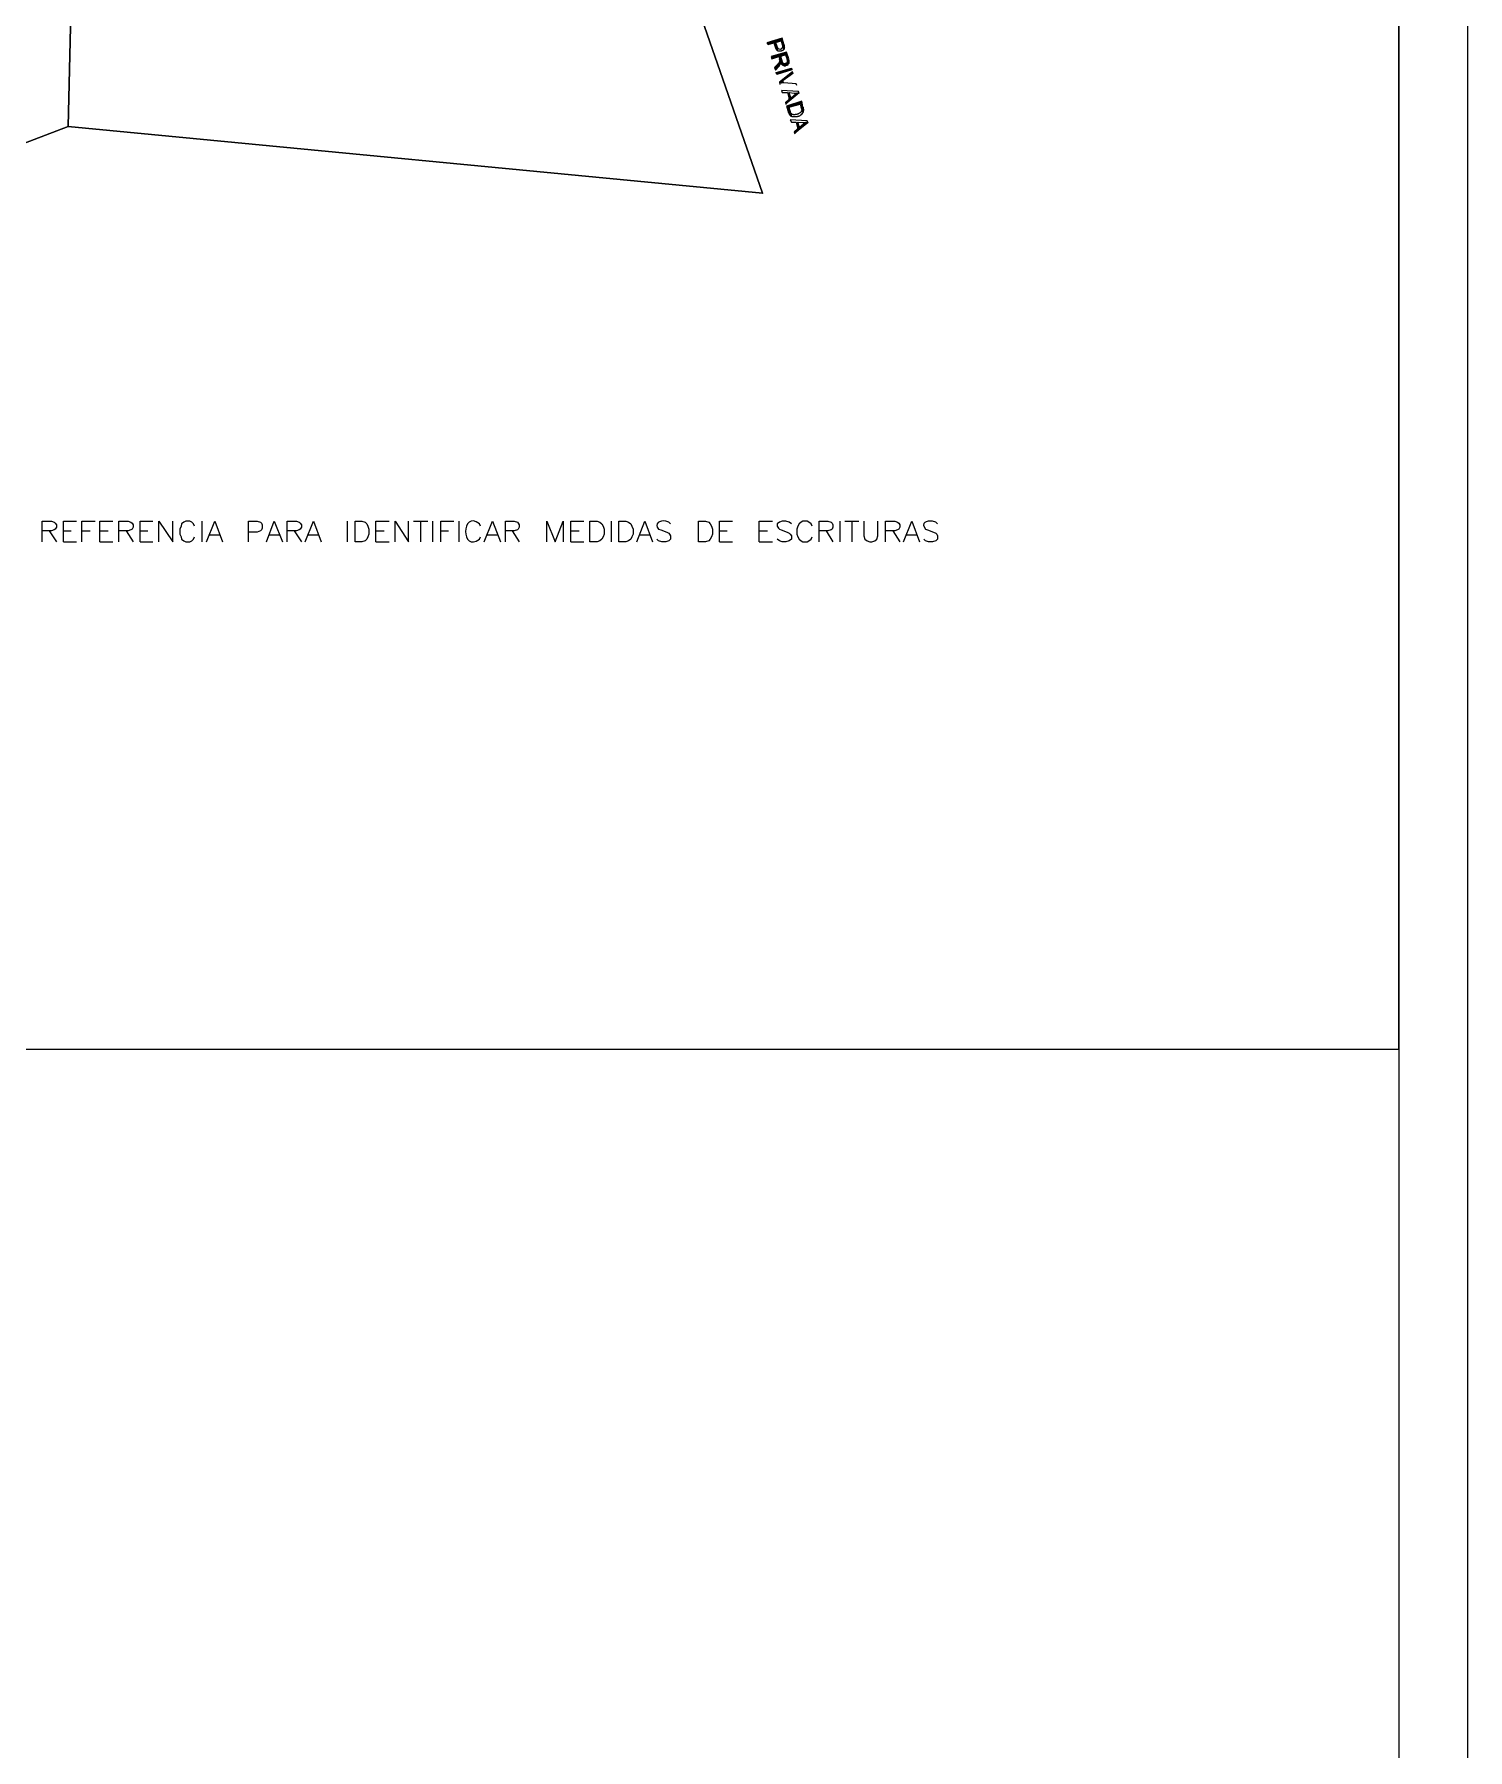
# Model space of a CAD drawing. Header units: millimetres. Extents: x -3 to 3438, y -2371 to 140.
# Drawn here: x 564.12 to 584.92, y 88.9 to 113.78 of the extents above; entities that cross this region are included whole.
import ezdxf

# ---------------------------------------------------------------- set-up
doc = ezdxf.new("R2010")
doc.units = ezdxf.units.MM
doc.layers.add('1- 1', color=1, linetype='Continuous')
doc.layers.add('1- 3', color=3, linetype='Continuous')

msp = doc.modelspace()

# ---------------------------------------------------------------- hatches: boundary and pattern name
at = {"layer": '1- 3'}
for points in [[(574.998, 113.642), (574.974, 113.729), (574.753, 113.658), (574.769, 113.634), (574.855, 113.658), (574.871, 113.602), (574.871, 113.594), (574.879, 113.594), (574.879, 113.579), (574.887, 113.571), (574.887, 113.563), (574.895, 113.563), (574.895, 113.555), (574.903, 113.547), (574.911, 113.547), (574.911, 113.539), (574.879, 113.666), (574.958, 113.689), (574.974, 113.634), (574.998, 113.563), (575.006, 113.571), (575.006, 113.594), (575.013, 113.594), (575.006, 113.602), (575.006, 113.634)], [(575.069, 113.429), (575.037, 113.523), (574.816, 113.46), (574.824, 113.429), (574.927, 113.46), (574.934, 113.421), (574.95, 113.373), (574.958, 113.373), (574.958, 113.357), (574.966, 113.35), (574.974, 113.342), (574.982, 113.342), (574.982, 113.334), (574.99, 113.334), (574.95, 113.468), (575.021, 113.484), (575.069, 113.357), (575.069, 113.365), (575.077, 113.373), (575.077, 113.405), (575.069, 113.413), (575.069, 113.421)], [(575.069, 113.357), (575.045, 113.421), (575.045, 113.373), (575.037, 113.365), (575.029, 113.365), (575.021, 113.357), (574.998, 113.357), (574.99, 113.365), (574.982, 113.373), (574.982, 113.381), (574.974, 113.381), (574.974, 113.397), (574.966, 113.405), (574.95, 113.468), (574.99, 113.334), (574.998, 113.334), (574.998, 113.326), (575.021, 113.326), (575.029, 113.334), (575.045, 113.334), (575.053, 113.342), (575.061, 113.342), (575.061, 113.35)], [(574.95, 113.373), (574.934, 113.421), (574.934, 113.413), (574.942, 113.405), (574.942, 113.397), (574.934, 113.389), (574.934, 113.381), (574.927, 113.373), (574.927, 113.365), (574.919, 113.365), (574.919, 113.357), (574.911, 113.357), (574.911, 113.35), (574.903, 113.342), (574.863, 113.302), (574.879, 113.263), (574.927, 113.318), (574.934, 113.326), (574.934, 113.334), (574.942, 113.342), (574.942, 113.35), (574.95, 113.35), (574.95, 113.365)], [(574.887, 113.231), (575.108, 113.294), (575.116, 113.271), (574.895, 113.199)], [(575.132, 113.207), (575.124, 113.239), (574.934, 113.089), (574.958, 113.081), (574.966, 113.081), (574.974, 113.089), (574.982, 113.097), (574.99, 113.097), (574.99, 113.105)], [(575.219, 112.923), (575.195, 112.931), (575.187, 112.931), (575.187, 112.923), (575.171, 112.923), (575.171, 112.915), (575.164, 112.915), (575.156, 112.907), (575.148, 112.899), (575.1, 112.86), (575.077, 112.939), (575.077, 112.844), (575.021, 112.797), (575.029, 112.765)], [(575.274, 112.733), (575.258, 112.812), (575.037, 112.741), (575.061, 112.662), (575.061, 112.654), (575.069, 112.647), (575.069, 112.631), (575.077, 112.631), (575.077, 112.623), (575.085, 112.615), (575.092, 112.607), (575.1, 112.599), (575.108, 112.599), (575.069, 112.726), (575.235, 112.773), (575.274, 112.654), (575.282, 112.654), (575.282, 112.678), (575.29, 112.678), (575.29, 112.694), (575.282, 112.702), (575.282, 112.726)], [(575.353, 112.496), (575.321, 112.504), (575.314, 112.504), (575.306, 112.496), (575.298, 112.489), (575.29, 112.489), (575.29, 112.481), (575.282, 112.481), (575.227, 112.433), (575.203, 112.512), (575.203, 112.417), (575.148, 112.37), (575.156, 112.338)]]:
    msp.add_hatch(color=256, dxfattribs=at).paths.add_polyline_path(points)

# ---------------------------------------------------------------- linework, layer by layer
at = {"layer": '1- 1', "lineweight": 25}
msp.add_lwpolyline([(294.776, 139.89), (294.776, -75.213), (584.919, -75.213), (584.919, 139.89), (294.776, 139.89)], dxfattribs=at)
at = {"layer": '1- 3', "lineweight": 25}
for points in [[(541.396, 99.06), (541.396, 134.858), (583.915, 134.858), (583.915, 99.06), (541.396, 99.06)], [(572.889, 116.651), (574.69, 111.477), (564.618, 112.449), (558.402, 110.071)], [(564.239, 106.422), (564.239, 106.722), (564.374, 106.722), (564.413, 106.707), (564.429, 106.691), (564.445, 106.667), (564.445, 106.635), (564.429, 106.604), (564.413, 106.596), (564.374, 106.58), (564.239, 106.58)], [(564.342, 106.58), (564.445, 106.422)], [(564.547, 106.422), (564.547, 106.722), (564.737, 106.722)], [(564.547, 106.58), (564.658, 106.58)], [(564.816, 106.422), (564.816, 106.722), (565.006, 106.722)], [(564.816, 106.58), (564.934, 106.58)], [(565.077, 106.422), (565.077, 106.722), (565.266, 106.722)], [(565.077, 106.58), (565.195, 106.58)], [(565.353, 106.422), (565.353, 106.722), (565.487, 106.722), (565.527, 106.707), (565.543, 106.691), (565.558, 106.667), (565.558, 106.635), (565.543, 106.604), (565.527, 106.596), (565.487, 106.58), (565.353, 106.58)], [(565.456, 106.58), (565.558, 106.422)], [(565.661, 106.422), (565.661, 106.722), (565.843, 106.722)], [(565.661, 106.58), (565.772, 106.58)], [(565.93, 106.422), (565.93, 106.722), (566.135, 106.422), (566.135, 106.722)], [(566.451, 106.651), (566.435, 106.683), (566.412, 106.707), (566.38, 106.722), (566.325, 106.722), (566.293, 106.707), (566.261, 106.683), (566.254, 106.651), (566.238, 106.604), (566.238, 106.533), (566.254, 106.493), (566.261, 106.462), (566.293, 106.438), (566.325, 106.422), (566.38, 106.422), (566.412, 106.438), (566.435, 106.462), (566.451, 106.493)], [(566.554, 106.722), (566.554, 106.422)], [(566.625, 106.422), (566.743, 106.722), (566.854, 106.422)], [(566.672, 106.525), (566.814, 106.525)], [(567.233, 106.422), (567.233, 106.722), (567.359, 106.722), (567.407, 106.707), (567.423, 106.691), (567.43, 106.667), (567.43, 106.62), (567.423, 106.596), (567.407, 106.58), (567.359, 106.564), (567.233, 106.564)], [(567.494, 106.422), (567.604, 106.722), (567.723, 106.422)], [(567.533, 106.525), (567.683, 106.525)], [(567.794, 106.422), (567.794, 106.722), (567.928, 106.722), (567.968, 106.707), (567.983, 106.691), (567.999, 106.667), (567.999, 106.635), (567.983, 106.604), (567.968, 106.596), (567.928, 106.58), (567.794, 106.58)], [(567.897, 106.58), (567.999, 106.422)], [(568.055, 106.422), (568.173, 106.722), (568.284, 106.422)], [(568.102, 106.525), (568.244, 106.525)], [(568.663, 106.722), (568.663, 106.422)], [(568.781, 106.422), (568.781, 106.722), (568.876, 106.722), (568.923, 106.707), (568.947, 106.683), (568.963, 106.651), (568.979, 106.604), (568.979, 106.533), (568.963, 106.493), (568.947, 106.462), (568.923, 106.438), (568.876, 106.422), (568.781, 106.422)], [(569.081, 106.422), (569.081, 106.722), (569.271, 106.722)], [(569.081, 106.58), (569.2, 106.58)], [(569.358, 106.422), (569.358, 106.722), (569.555, 106.422), (569.555, 106.722)], [(569.626, 106.722), (569.832, 106.722)], [(569.729, 106.722), (569.729, 106.422)], [(569.903, 106.722), (569.903, 106.422)], [(570.021, 106.422), (570.021, 106.722), (570.211, 106.722)], [(570.021, 106.58), (570.132, 106.58)], [(570.282, 106.722), (570.282, 106.422)], [(570.653, 106.422), (570.772, 106.722), (570.89, 106.422)], [(570.701, 106.525), (570.843, 106.525)], [(570.961, 106.422), (570.961, 106.722), (571.088, 106.722), (571.135, 106.707), (571.143, 106.691), (571.159, 106.667), (571.159, 106.635), (571.143, 106.604), (571.135, 106.596), (571.088, 106.58), (570.961, 106.58)], [(571.056, 106.58), (571.159, 106.422)], [(571.562, 106.422), (571.562, 106.722), (571.68, 106.422), (571.799, 106.722), (571.799, 106.422)], [(571.909, 106.422), (571.909, 106.722), (572.099, 106.722)], [(571.909, 106.58), (572.028, 106.58)], [(572.186, 106.422), (572.186, 106.722), (572.288, 106.722), (572.328, 106.707), (572.359, 106.683), (572.375, 106.651), (572.391, 106.604), (572.391, 106.533), (572.375, 106.493), (572.359, 106.462), (572.328, 106.438), (572.288, 106.422), (572.186, 106.422)], [(572.494, 106.722), (572.494, 106.422)], [(572.604, 106.422), (572.604, 106.722), (572.707, 106.722), (572.746, 106.707), (572.778, 106.683), (572.794, 106.651), (572.81, 106.604), (572.81, 106.533), (572.794, 106.493), (572.778, 106.462), (572.746, 106.438), (572.707, 106.422), (572.604, 106.422)], [(572.865, 106.422), (572.983, 106.722), (573.094, 106.422)], [(572.912, 106.525), (573.055, 106.525)], [(573.758, 106.422), (573.758, 106.722), (573.86, 106.722), (573.908, 106.707), (573.931, 106.683), (573.947, 106.651), (573.963, 106.604), (573.963, 106.533), (573.947, 106.493), (573.931, 106.462), (573.908, 106.438), (573.86, 106.422), (573.758, 106.422)], [(574.066, 106.422), (574.066, 106.722), (574.255, 106.722)], [(574.066, 106.58), (574.176, 106.58)], [(574.642, 106.422), (574.642, 106.722), (574.832, 106.722)], [(574.642, 106.58), (574.761, 106.58)], [(575.108, 106.683), (575.077, 106.707), (575.029, 106.722), (574.974, 106.722), (574.934, 106.707), (574.903, 106.683), (574.903, 106.651), (574.919, 106.62), (574.934, 106.604), (574.958, 106.596), (575.045, 106.564), (575.077, 106.549), (575.092, 106.533), (575.108, 106.509), (575.108, 106.462), (575.077, 106.438), (575.029, 106.422), (574.974, 106.422), (574.934, 106.438), (574.903, 106.462)], [(575.408, 106.651), (575.393, 106.683), (575.361, 106.707), (575.337, 106.722), (575.274, 106.722), (575.25, 106.707), (575.219, 106.683), (575.203, 106.651), (575.187, 106.604), (575.187, 106.533), (575.203, 106.493), (575.219, 106.462), (575.25, 106.438), (575.274, 106.422), (575.337, 106.422), (575.361, 106.438), (575.393, 106.462), (575.408, 106.493)], [(575.511, 106.422), (575.511, 106.722), (575.637, 106.722), (575.685, 106.707), (575.701, 106.691), (575.709, 106.667), (575.709, 106.635), (575.701, 106.604), (575.685, 106.596), (575.637, 106.58), (575.511, 106.58)], [(575.614, 106.58), (575.709, 106.422)], [(575.811, 106.722), (575.811, 106.422)], [(575.882, 106.722), (576.088, 106.722)], [(575.985, 106.722), (575.985, 106.422)], [(576.159, 106.722), (576.159, 106.509), (576.175, 106.462), (576.206, 106.438), (576.246, 106.422), (576.277, 106.422), (576.317, 106.438), (576.348, 106.462), (576.364, 106.509), (576.364, 106.722)], [(576.475, 106.422), (576.475, 106.722), (576.609, 106.722), (576.649, 106.707), (576.664, 106.691), (576.68, 106.667), (576.68, 106.635), (576.664, 106.604), (576.649, 106.596), (576.609, 106.58), (576.475, 106.58)], [(576.577, 106.58), (576.68, 106.422)], [(576.735, 106.422), (576.854, 106.722), (576.964, 106.422)], [(576.783, 106.525), (576.925, 106.525)], [(564.547, 106.422), (564.737, 106.422)], [(565.077, 106.422), (565.266, 106.422)], [(565.661, 106.422), (565.843, 106.422)], [(569.081, 106.422), (569.271, 106.422)], [(571.909, 106.422), (572.099, 106.422)], [(574.066, 106.422), (574.255, 106.422)], [(574.642, 106.422), (574.832, 106.422)]]:
    msp.add_lwpolyline(points, dxfattribs=at)
at = {"layer": '1- 3', "lineweight": 5}
for points in [[(554.761, 121.478), (554.066, 125.048), (553.56, 132.481), (555.203, 132.267), (555.685, 125.158), (556.641, 120.253), (564.769, 117.568), (564.508, 116.967), (564.342, 116.264), (564.705, 116.169), (564.618, 112.449), (558.402, 110.072), (557.983, 109.771), (556.988, 113.247), (555.369, 118.879), (554.761, 121.478)], [(564.618, 112.449), (564.705, 116.169), (564.342, 116.264), (564.508, 116.967), (567.794, 124.661)], [(564.618, 112.449), (564.705, 116.169), (564.342, 116.264), (564.508, 116.967), (564.753, 117.544), (567.794, 124.661), (568.781, 123.01), (570.408, 120.459), (572.225, 117.433), (572.407, 117.102), (572.889, 116.651), (574.69, 111.478), (564.618, 112.449)]]:
    msp.add_lwpolyline(points, dxfattribs=at)
at = {"layer": '1- 3', "lineweight": 0}
for points in [[(574.998, 113.642), (574.974, 113.729), (574.753, 113.658), (574.769, 113.634), (574.855, 113.658), (574.871, 113.602), (574.871, 113.594), (574.879, 113.594), (574.879, 113.579), (574.887, 113.571), (574.887, 113.563), (574.895, 113.563), (574.895, 113.555), (574.903, 113.547), (574.911, 113.547), (574.911, 113.539), (574.879, 113.666), (574.958, 113.689), (574.974, 113.634), (574.998, 113.563), (575.006, 113.571), (575.006, 113.594), (575.013, 113.594), (575.006, 113.602), (575.006, 113.634)], [(575.069, 113.429), (575.037, 113.523), (574.816, 113.46), (574.824, 113.429), (574.927, 113.46), (574.934, 113.421), (574.95, 113.373), (574.958, 113.373), (574.958, 113.357), (574.966, 113.35), (574.974, 113.342), (574.982, 113.342), (574.982, 113.334), (574.99, 113.334), (574.95, 113.468), (575.021, 113.484), (575.069, 113.357), (575.069, 113.365), (575.077, 113.373), (575.077, 113.405), (575.069, 113.413), (575.069, 113.421)], [(575.069, 113.357), (575.045, 113.421), (575.045, 113.373), (575.037, 113.365), (575.029, 113.365), (575.021, 113.357), (574.998, 113.357), (574.99, 113.365), (574.982, 113.373), (574.982, 113.381), (574.974, 113.381), (574.974, 113.397), (574.966, 113.405), (574.95, 113.468), (574.99, 113.334), (574.998, 113.334), (574.998, 113.326), (575.021, 113.326), (575.029, 113.334), (575.045, 113.334), (575.053, 113.342), (575.061, 113.342), (575.061, 113.35)], [(574.95, 113.373), (574.934, 113.421), (574.934, 113.413), (574.942, 113.405), (574.942, 113.397), (574.934, 113.389), (574.934, 113.381), (574.927, 113.373), (574.927, 113.365), (574.919, 113.365), (574.919, 113.357), (574.911, 113.357), (574.911, 113.35), (574.903, 113.342), (574.863, 113.302), (574.879, 113.263), (574.927, 113.318), (574.934, 113.326), (574.934, 113.334), (574.942, 113.342), (574.942, 113.35), (574.95, 113.35), (574.95, 113.365)], [(574.887, 113.231), (575.108, 113.294), (575.116, 113.271), (574.895, 113.199), (574.887, 113.231)], [(575.132, 113.207), (575.124, 113.239), (574.934, 113.089), (574.958, 113.081), (574.966, 113.081), (574.974, 113.089), (574.982, 113.097), (574.99, 113.097), (574.99, 113.105)], [(575.219, 112.923), (575.195, 112.931), (575.187, 112.931), (575.187, 112.923), (575.171, 112.923), (575.171, 112.915), (575.164, 112.915), (575.156, 112.907), (575.148, 112.899), (575.1, 112.86), (575.077, 112.939), (575.077, 112.844), (575.021, 112.797), (575.029, 112.765)], [(575.274, 112.733), (575.258, 112.812), (575.037, 112.741), (575.061, 112.662), (575.061, 112.654), (575.069, 112.647), (575.069, 112.631), (575.077, 112.631), (575.077, 112.623), (575.085, 112.615), (575.092, 112.607), (575.1, 112.599), (575.108, 112.599), (575.069, 112.726), (575.235, 112.773), (575.274, 112.654), (575.282, 112.654), (575.282, 112.678), (575.29, 112.678), (575.29, 112.694), (575.282, 112.702), (575.282, 112.726)], [(575.353, 112.496), (575.321, 112.504), (575.314, 112.504), (575.306, 112.496), (575.298, 112.489), (575.29, 112.489), (575.29, 112.481), (575.282, 112.481), (575.227, 112.433), (575.203, 112.512), (575.203, 112.417), (575.148, 112.37), (575.156, 112.338)]]:
    msp.add_lwpolyline(points, dxfattribs=at)
at = {"layer": '1- 3', "lineweight": 25}
for points, knots in [([(583.923, 38.902), (583.923, 38.902), (583.923, 137.749), (583.923, 137.749), (583.919, 138.052), (583.678, 138.282), (583.378, 138.286), (583.378, 138.286), (541.933, 138.286), (541.933, 138.286)], [0, 0, 0, 0, 1, 1, 1, 2, 2, 2, 3, 3, 3, 3]), ([(563.915, 131.114), (563.915, 131.114), (566.38, 127.007), (566.38, 127.007), (566.38, 127.007), (568.781, 123.01), (568.781, 123.01), (568.781, 123.01), (570.408, 120.459), (570.408, 120.459), (570.408, 120.459), (572.225, 117.433), (572.225, 117.433), (572.225, 117.433), (572.407, 117.102), (572.407, 117.102), (572.407, 117.102), (572.889, 116.651), (572.889, 116.651), (572.889, 116.651), (574.69, 111.478), (574.69, 111.478), (574.69, 111.478), (564.618, 112.449), (564.618, 112.449), (564.618, 112.449), (558.402, 110.071), (558.402, 110.071), (558.402, 110.071), (557.818, 109.653), (557.818, 109.653), (557.818, 109.653), (556.569, 109.124), (556.569, 109.124), (556.569, 109.124), (554.366, 108.026), (554.366, 108.026), (554.366, 108.026), (554.855, 107.812), (554.855, 107.812), (554.855, 107.812), (554.879, 107.797), (554.879, 107.797), (554.879, 107.797), (555.163, 107.489), (555.163, 107.489), (555.163, 107.489), (555.314, 107.267), (555.314, 107.267), (555.314, 107.267), (555.377, 107.149), (555.377, 107.149), (555.377, 107.149), (557.241, 102.757), (557.241, 102.757), (557.241, 102.757), (556.901, 102.71), (556.901, 102.71), (556.901, 102.71), (556.799, 102.639), (556.799, 102.639), (556.799, 102.639), (556.569, 102.575), (556.569, 102.575), (556.569, 102.575), (556.372, 102.797), (556.372, 102.797), (556.372, 102.797), (555.874, 103.436), (555.874, 103.436), (555.874, 103.436), (553.457, 106.525), (553.457, 106.525), (553.457, 106.525), (552.636, 107.449), (552.636, 107.449), (551.666, 108.617), (550.589, 109.697), (549.65, 110.893), (549.65, 110.893), (548.884, 111.944), (548.884, 111.944), (548.884, 111.944), (548.457, 112.702), (548.457, 112.702), (548.457, 112.702), (548.299, 112.978), (548.299, 112.978), (548.299, 112.978), (547.707, 114.147), (547.707, 114.147), (547.707, 114.147), (547.699, 114.155), (547.699, 114.155), (547.699, 114.155), (549.421, 114.748), (549.421, 114.748), (549.421, 114.748), (549.2, 115.427), (549.2, 115.427), (549.2, 115.427), (549.026, 115.948), (549.026, 115.948), (549.026, 115.948), (553.299, 117.41), (553.299, 117.41), (553.299, 117.41), (551.941, 121.438), (551.941, 121.438), (551.941, 121.438), (554.761, 121.478), (554.761, 121.478), (554.761, 121.478), (554.066, 125.048), (554.066, 125.048), (554.066, 125.048), (553.56, 132.481), (553.56, 132.481), (553.56, 132.481), (559.255, 131.73), (559.255, 131.73), (559.255, 131.73), (563.915, 131.114), (563.915, 131.114)], [0, 0, 0, 0, 1, 1, 1, 2, 2, 2, 3, 3, 3, 4, 4, 4, 5, 5, 5, 6, 6, 6, 7, 7, 7, 8, 8, 8, 9, 9, 9, 10, 10, 10, 11, 11, 11, 12, 12, 12, 13, 13, 13, 14, 14, 14, 15, 15, 15, 16, 16, 16, 17, 17, 17, 18, 18, 18, 19, 19, 19, 20, 20, 20, 21, 21, 21, 22, 22, 22, 23, 23, 23, 24, 24, 24, 25, 25, 25, 26, 26, 26, 27, 27, 27, 28, 28, 28, 29, 29, 29, 30, 30, 30, 31, 31, 31, 32, 32, 32, 33, 33, 33, 34, 34, 34, 35, 35, 35, 36, 36, 36, 37, 37, 37, 38, 38, 38, 39, 39, 39, 40, 40, 40, 41, 41, 41, 41]), ([(570.598, 106.651), (570.598, 106.651), (570.582, 106.683), (570.582, 106.683), (570.316, 106.892), (570.315, 106.253), (570.582, 106.462), (570.582, 106.462), (570.598, 106.493), (570.598, 106.493)], [0, 0, 0, 0, 1, 1, 1, 2, 2, 2, 3, 3, 3, 3]), ([(573.355, 106.683), (573.355, 106.683), (573.331, 106.707), (573.331, 106.707), (573.331, 106.707), (573.284, 106.722), (573.284, 106.722), (573.2, 106.737), (573.106, 106.689), (573.181, 106.604), (573.181, 106.604), (573.212, 106.596), (573.212, 106.596), (573.212, 106.596), (573.299, 106.564), (573.299, 106.564), (573.299, 106.564), (573.331, 106.549), (573.331, 106.549), (573.331, 106.549), (573.339, 106.533), (573.339, 106.533), (573.339, 106.533), (573.355, 106.509), (573.355, 106.509), (573.355, 106.509), (573.355, 106.462), (573.355, 106.462), (573.355, 106.462), (573.331, 106.438), (573.331, 106.438), (573.331, 106.438), (573.284, 106.422), (573.284, 106.422), (573.284, 106.422), (573.228, 106.422), (573.228, 106.422), (573.228, 106.422), (573.181, 106.438), (573.181, 106.438), (573.181, 106.438), (573.157, 106.462), (573.157, 106.462)], [0, 0, 0, 0, 1, 1, 1, 2, 2, 2, 3, 3, 3, 4, 4, 4, 5, 5, 5, 6, 6, 6, 7, 7, 7, 8, 8, 8, 9, 9, 9, 10, 10, 10, 11, 11, 11, 12, 12, 12, 13, 13, 13, 14, 14, 14, 14]), ([(577.225, 106.683), (577.225, 106.683), (577.201, 106.707), (577.201, 106.707), (577.201, 106.707), (577.154, 106.722), (577.154, 106.722), (577.065, 106.729), (576.982, 106.703), (577.051, 106.604), (577.051, 106.604), (577.083, 106.596), (577.083, 106.596), (577.083, 106.596), (577.17, 106.564), (577.17, 106.564), (577.17, 106.564), (577.201, 106.549), (577.201, 106.549), (577.201, 106.549), (577.217, 106.533), (577.217, 106.533), (577.217, 106.533), (577.225, 106.509), (577.225, 106.509), (577.225, 106.509), (577.225, 106.462), (577.225, 106.462), (577.225, 106.462), (577.201, 106.438), (577.201, 106.438), (577.201, 106.438), (577.154, 106.422), (577.154, 106.422), (577.154, 106.422), (577.099, 106.422), (577.099, 106.422), (577.099, 106.422), (577.051, 106.438), (577.051, 106.438), (577.051, 106.438), (577.028, 106.462), (577.028, 106.462)], [0, 0, 0, 0, 1, 1, 1, 2, 2, 2, 3, 3, 3, 4, 4, 4, 5, 5, 5, 6, 6, 6, 7, 7, 7, 8, 8, 8, 9, 9, 9, 10, 10, 10, 11, 11, 11, 12, 12, 12, 13, 13, 13, 14, 14, 14, 14])]:
    msp.add_open_spline(points, degree=3, knots=knots, dxfattribs=at)
at = {"layer": '1- 3', "lineweight": 0}
for points, knots in [([(574.998, 113.563), (574.998, 113.563), (574.974, 113.634), (574.974, 113.634), (574.974, 113.634), (574.982, 113.626), (574.982, 113.626), (574.982, 113.626), (574.982, 113.587), (574.982, 113.587), (574.982, 113.587), (574.974, 113.587), (574.974, 113.587), (574.949, 113.562), (574.967, 113.573), (574.927, 113.571), (574.927, 113.571), (574.919, 113.571), (574.919, 113.571), (574.919, 113.571), (574.919, 113.579), (574.919, 113.579), (574.919, 113.579), (574.911, 113.579), (574.911, 113.579), (574.911, 113.579), (574.911, 113.587), (574.911, 113.587), (574.911, 113.587), (574.903, 113.587), (574.903, 113.587), (574.903, 113.587), (574.903, 113.602), (574.903, 113.602), (574.903, 113.602), (574.895, 113.61), (574.895, 113.61), (574.895, 113.61), (574.879, 113.666), (574.879, 113.666), (574.879, 113.666), (574.911, 113.539), (574.911, 113.539), (574.911, 113.539), (574.919, 113.539), (574.919, 113.539), (574.932, 113.539), (574.945, 113.539), (574.958, 113.539), (574.958, 113.539), (574.966, 113.539), (574.966, 113.539), (574.966, 113.539), (574.966, 113.547), (574.966, 113.547), (574.966, 113.547), (574.982, 113.547), (574.982, 113.547), (574.982, 113.547), (574.99, 113.555), (574.99, 113.555), (574.99, 113.555), (574.998, 113.563), (574.998, 113.563)], [0, 0, 0, 0, 1, 1, 1, 2, 2, 2, 3, 3, 3, 4, 4, 4, 5, 5, 5, 6, 6, 6, 7, 7, 7, 8, 8, 8, 9, 9, 9, 10, 10, 10, 11, 11, 11, 12, 12, 12, 13, 13, 13, 14, 14, 14, 15, 15, 15, 16, 16, 16, 17, 17, 17, 18, 18, 18, 19, 19, 19, 20, 20, 20, 21, 21, 21, 21]), ([(575.187, 113.041), (575.187, 113.041), (575.179, 113.065), (575.179, 113.065), (575.179, 113.065), (574.998, 113.081), (574.998, 113.081), (574.984, 113.081), (574.971, 113.081), (574.958, 113.081), (574.958, 113.081), (574.934, 113.089), (574.934, 113.089), (574.934, 113.089), (574.942, 113.057), (574.942, 113.057)], [0, 0, 0, 0, 1, 1, 1, 2, 2, 2, 3, 3, 3, 4, 4, 4, 5, 5, 5, 5]), ([(575.219, 112.923), (575.219, 112.923), (575.211, 112.955), (575.211, 112.955), (575.211, 112.955), (574.966, 112.97), (574.966, 112.97), (574.966, 112.97), (574.974, 112.939), (574.974, 112.939), (574.974, 112.939), (575.053, 112.939), (575.053, 112.939), (575.053, 112.939), (575.077, 112.844), (575.077, 112.844), (575.077, 112.844), (575.077, 112.939), (575.077, 112.939), (575.077, 112.939), (575.148, 112.931), (575.148, 112.931), (575.161, 112.931), (575.174, 112.931), (575.187, 112.931), (575.187, 112.931), (575.195, 112.931), (575.195, 112.931)], [0, 0, 0, 0, 1, 1, 1, 2, 2, 2, 3, 3, 3, 4, 4, 4, 5, 5, 5, 6, 6, 6, 7, 7, 7, 8, 8, 8, 9, 9, 9, 9]), ([(575.274, 112.654), (575.274, 112.654), (575.25, 112.726), (575.25, 112.726), (575.25, 112.726), (575.25, 112.718), (575.25, 112.718), (575.25, 112.718), (575.258, 112.71), (575.258, 112.71), (575.258, 112.71), (575.258, 112.678), (575.258, 112.678), (575.258, 112.678), (575.25, 112.67), (575.25, 112.67), (575.25, 112.67), (575.25, 112.654), (575.25, 112.654), (575.25, 112.654), (575.243, 112.654), (575.243, 112.654), (575.243, 112.654), (575.235, 112.647), (575.235, 112.647), (575.235, 112.647), (575.227, 112.639), (575.227, 112.639), (575.227, 112.639), (575.219, 112.639), (575.219, 112.639), (575.219, 112.639), (575.211, 112.631), (575.211, 112.631), (575.211, 112.631), (575.203, 112.631), (575.203, 112.631), (575.203, 112.631), (575.195, 112.623), (575.195, 112.623), (575.195, 112.623), (575.164, 112.623), (575.164, 112.623), (575.164, 112.623), (575.164, 112.615), (575.164, 112.615), (575.164, 112.615), (575.14, 112.615), (575.14, 112.615), (575.14, 112.615), (575.132, 112.623), (575.132, 112.623), (575.132, 112.623), (575.116, 112.623), (575.116, 112.623), (575.116, 112.623), (575.116, 112.631), (575.116, 112.631), (575.116, 112.631), (575.108, 112.631), (575.108, 112.631), (575.108, 112.631), (575.1, 112.639), (575.1, 112.639), (575.1, 112.639), (575.1, 112.647), (575.1, 112.647), (575.1, 112.647), (575.092, 112.647), (575.092, 112.647), (575.092, 112.647), (575.092, 112.662), (575.092, 112.662), (575.092, 112.662), (575.085, 112.67), (575.085, 112.67), (575.085, 112.67), (575.085, 112.678), (575.085, 112.678), (575.085, 112.678), (575.069, 112.726), (575.069, 112.726), (575.069, 112.726), (575.108, 112.599), (575.108, 112.599), (575.108, 112.599), (575.116, 112.599), (575.116, 112.599), (575.116, 112.599), (575.116, 112.591), (575.116, 112.591), (575.116, 112.591), (575.132, 112.591), (575.132, 112.591), (575.15, 112.591), (575.169, 112.591), (575.187, 112.591), (575.187, 112.591), (575.195, 112.591), (575.195, 112.591), (575.195, 112.591), (575.203, 112.599), (575.203, 112.599), (575.203, 112.599), (575.219, 112.599), (575.219, 112.599), (575.219, 112.599), (575.227, 112.607), (575.227, 112.607), (575.227, 112.607), (575.235, 112.607), (575.235, 112.607), (575.235, 112.607), (575.243, 112.615), (575.243, 112.615), (575.243, 112.615), (575.25, 112.623), (575.25, 112.623), (575.25, 112.623), (575.258, 112.623), (575.258, 112.623), (575.258, 112.623), (575.266, 112.631), (575.266, 112.631), (575.266, 112.631), (575.266, 112.639), (575.266, 112.639), (575.266, 112.639), (575.274, 112.639), (575.274, 112.639), (575.274, 112.639), (575.274, 112.647), (575.274, 112.647)], [0, 0, 0, 0, 1, 1, 1, 2, 2, 2, 3, 3, 3, 4, 4, 4, 5, 5, 5, 6, 6, 6, 7, 7, 7, 8, 8, 8, 9, 9, 9, 10, 10, 10, 11, 11, 11, 12, 12, 12, 13, 13, 13, 14, 14, 14, 15, 15, 15, 16, 16, 16, 17, 17, 17, 18, 18, 18, 19, 19, 19, 20, 20, 20, 21, 21, 21, 22, 22, 22, 23, 23, 23, 24, 24, 24, 25, 25, 25, 26, 26, 26, 27, 27, 27, 28, 28, 28, 29, 29, 29, 30, 30, 30, 31, 31, 31, 32, 32, 32, 33, 33, 33, 34, 34, 34, 35, 35, 35, 36, 36, 36, 37, 37, 37, 38, 38, 38, 39, 39, 39, 40, 40, 40, 41, 41, 41, 42, 42, 42, 43, 43, 43, 44, 44, 44, 44]), ([(575.353, 112.496), (575.353, 112.496), (575.337, 112.528), (575.337, 112.528), (575.337, 112.528), (575.092, 112.544), (575.092, 112.544), (575.092, 112.544), (575.108, 112.512), (575.108, 112.512), (575.108, 112.512), (575.179, 112.512), (575.179, 112.512), (575.179, 112.512), (575.203, 112.417), (575.203, 112.417), (575.203, 112.417), (575.203, 112.512), (575.203, 112.512), (575.203, 112.512), (575.274, 112.504), (575.274, 112.504), (575.287, 112.504), (575.3, 112.504), (575.314, 112.504), (575.314, 112.504), (575.321, 112.504), (575.321, 112.504)], [0, 0, 0, 0, 1, 1, 1, 2, 2, 2, 3, 3, 3, 4, 4, 4, 5, 5, 5, 6, 6, 6, 7, 7, 7, 8, 8, 8, 9, 9, 9, 9])]:
    msp.add_open_spline(points, degree=3, knots=knots, dxfattribs=at)

doc.saveas('drawing.dxf')
